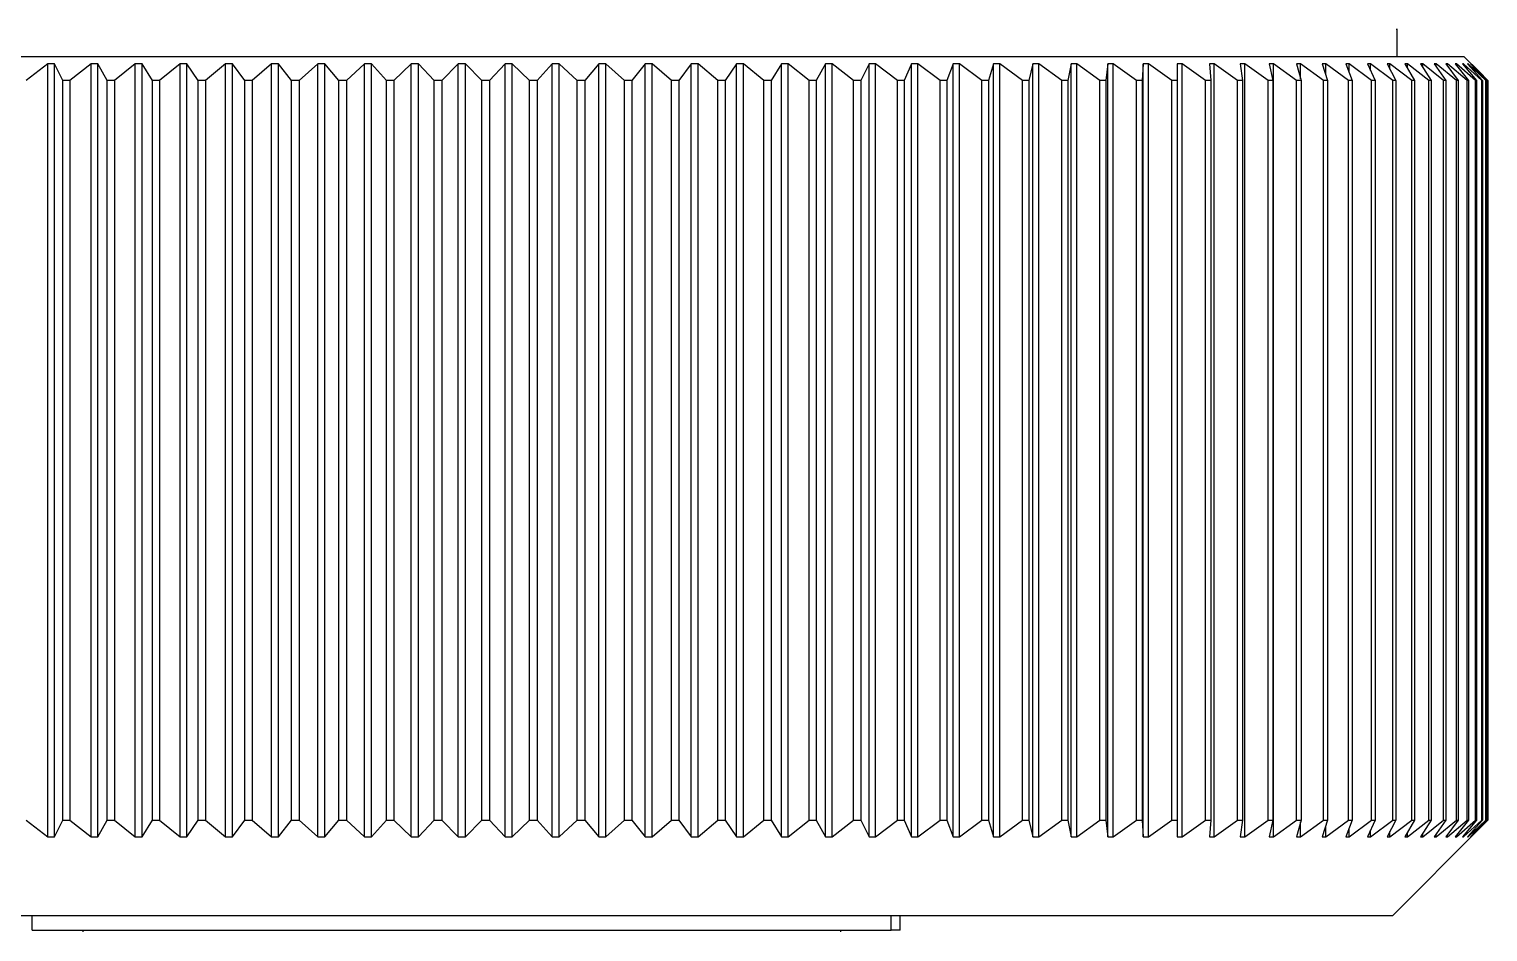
# Model space of a CAD drawing. Header units: millimetres. Extents: x 9.1 to 20.5, y 2.2 to 17.5.
# Drawn here: x 10.297 to 11.825, y 2.239 to 3.184 of the extents above; entities that cross this region are included whole.
import ezdxf

# ---------------------------------------------------------------- set-up
doc = ezdxf.new("R2010")
doc.units = ezdxf.units.MM

msp = doc.modelspace()

# ---------------------------------------------------------------- linework, layer by layer
at = {"color": 7, "linetype": 'Continuous', "lineweight": 25}
for p, q in [((11.7289, 3.1844), (11.7304, 3.1844)), ((11.7299, 3.1557), (11.7299, 3.1844)), ((9.6999, 3.1557), (10.7499, 3.1557)), ((10.3164, 3.1482), (10.2935, 3.1307)), ((10.3232, 3.1482), (10.3164, 3.1482)), ((10.3164, 2.3382), (10.3164, 3.1482)), ((10.332, 3.1307), (10.3232, 3.1482)), ((10.3232, 2.3382), (10.3232, 3.1482)), ((10.3617, 3.1482), (10.3393, 3.1307)), ((10.3687, 3.1482), (10.3617, 3.1482)), ((10.3617, 2.3382), (10.3617, 3.1482)), ((10.3785, 3.1307), (10.3687, 3.1482)), ((10.3687, 2.3382), (10.3687, 3.1482)), ((10.4079, 3.1482), (10.386, 3.1307)), ((10.415, 3.1482), (10.4079, 3.1482)), ((10.4079, 2.3382), (10.4079, 3.1482)), ((10.4259, 3.1307), (10.415, 3.1482)), ((10.415, 2.3382), (10.415, 3.1482)), ((10.4548, 3.1482), (10.4334, 3.1307)), ((10.462, 3.1482), (10.4548, 3.1482)), ((10.4548, 2.3382), (10.4548, 3.1482)), ((10.4739, 3.1307), (10.462, 3.1482)), ((10.462, 2.3382), (10.462, 3.1482)), ((10.5024, 3.1482), (10.4816, 3.1307)), ((10.5097, 3.1482), (10.5024, 3.1482)), ((10.5024, 2.3382), (10.5024, 3.1482)), ((10.5225, 3.1307), (10.5097, 3.1482)), ((10.5097, 2.3382), (10.5097, 3.1482)), ((10.5505, 3.1482), (10.5303, 3.1307)), ((10.5579, 3.1482), (10.5505, 3.1482)), ((10.5505, 2.3382), (10.5505, 3.1482)), ((10.5717, 3.1307), (10.5579, 3.1482)), ((10.5579, 2.3382), (10.5579, 3.1482)), ((10.599, 3.1482), (10.5795, 3.1307)), ((10.6065, 3.1482), (10.599, 3.1482)), ((10.599, 2.3382), (10.599, 3.1482)), ((10.6212, 3.1307), (10.6065, 3.1482)), ((10.6065, 2.3382), (10.6065, 3.1482)), ((10.6479, 3.1482), (10.6291, 3.1307)), ((10.6554, 3.1482), (10.6479, 3.1482)), ((10.6479, 2.3382), (10.6479, 3.1482)), ((10.671, 3.1307), (10.6554, 3.1482)), ((10.6554, 2.3382), (10.6554, 3.1482)), ((10.697, 3.1482), (10.6789, 3.1307)), ((10.7045, 3.1482), (10.697, 3.1482)), ((10.697, 2.3382), (10.697, 3.1482)), ((10.7209, 3.1307), (10.7045, 3.1482)), ((10.7045, 2.3382), (10.7045, 3.1482)), ((10.7462, 3.1482), (10.7289, 3.1307)), ((10.7462, 2.3382), (10.7462, 3.1482)), ((10.7499, 3.1557), (11.7999, 3.1557)), ((10.7537, 2.3382), (10.7537, 3.1482)), ((10.771, 3.1307), (10.7537, 3.1482)), ((10.7954, 3.1482), (10.7789, 3.1307)), ((10.8029, 3.1482), (10.7954, 3.1482)), ((10.7954, 2.3382), (10.7954, 3.1482)), ((10.821, 3.1307), (10.8029, 3.1482)), ((10.8029, 2.3382), (10.8029, 3.1482)), ((10.8445, 3.1482), (10.8289, 3.1307)), ((10.852, 3.1482), (10.8445, 3.1482)), ((10.8445, 2.3382), (10.8445, 3.1482)), ((10.8708, 3.1307), (10.852, 3.1482)), ((10.852, 2.3382), (10.852, 3.1482)), ((10.8934, 3.1482), (10.8787, 3.1307)), ((10.9008, 3.1482), (10.8934, 3.1482)), ((10.8934, 2.3382), (10.8934, 3.1482)), ((10.9203, 3.1307), (10.9008, 3.1482)), ((10.9008, 2.3382), (10.9008, 3.1482)), ((10.942, 3.1482), (10.9282, 3.1307)), ((10.9493, 3.1482), (10.942, 3.1482)), ((10.942, 2.3382), (10.942, 3.1482)), ((10.9695, 3.1307), (10.9493, 3.1482)), ((10.9493, 2.3382), (10.9493, 3.1482)), ((10.9902, 3.1482), (10.9773, 3.1307)), ((10.9975, 3.1482), (10.9902, 3.1482)), ((10.9902, 2.3382), (10.9902, 3.1482)), ((11.0183, 3.1307), (10.9975, 3.1482)), ((10.9975, 2.3382), (10.9975, 3.1482)), ((11.0378, 3.1482), (11.026, 3.1307)), ((11.045, 3.1482), (11.0378, 3.1482)), ((11.0378, 2.3382), (11.0378, 3.1482)), ((11.0664, 3.1307), (11.045, 3.1482)), ((11.045, 2.3382), (11.045, 3.1482)), ((11.0848, 3.1482), (11.074, 3.1307)), ((11.0919, 3.1482), (11.0848, 3.1482)), ((11.0848, 2.3382), (11.0848, 3.1482)), ((11.1139, 3.1307), (11.0919, 3.1482)), ((11.0919, 2.3382), (11.0919, 3.1482)), ((11.1311, 3.1482), (11.1213, 3.1307)), ((11.1381, 3.1482), (11.1311, 3.1482)), ((11.1311, 2.3382), (11.1311, 3.1482)), ((11.1605, 3.1307), (11.1381, 3.1482)), ((11.1381, 2.3382), (11.1381, 3.1482)), ((11.1766, 3.1482), (11.1679, 3.1307)), ((11.1835, 3.1482), (11.1766, 3.1482)), ((11.1766, 2.3382), (11.1766, 3.1482)), ((11.2063, 3.1307), (11.1835, 3.1482)), ((11.1835, 2.3382), (11.1835, 3.1482)), ((11.2212, 3.1482), (11.2135, 3.1307)), ((11.2279, 3.1482), (11.2212, 3.1482)), ((11.2212, 2.3382), (11.2212, 3.1482)), ((11.2511, 3.1307), (11.2279, 3.1482)), ((11.2279, 2.3382), (11.2279, 3.1482)), ((11.2647, 3.1482), (11.2581, 3.1307)), ((11.2713, 3.1482), (11.2647, 3.1482)), ((11.2647, 2.3382), (11.2647, 3.1482)), ((11.2948, 3.1307), (11.2713, 3.1482)), ((11.2713, 2.3382), (11.2713, 3.1482)), ((11.3071, 3.1482), (11.3016, 3.1307)), ((11.3135, 3.1482), (11.3071, 3.1482)), ((11.3071, 2.3382), (11.3071, 3.1482)), ((11.3373, 3.1307), (11.3135, 3.1482)), ((11.3135, 2.3382), (11.3135, 3.1482)), ((11.3483, 3.1482), (11.344, 3.1307)), ((11.3545, 3.1482), (11.3483, 3.1482)), ((11.3483, 2.3382), (11.3483, 3.1482)), ((11.3786, 3.1307), (11.3545, 3.1482)), ((11.3545, 2.3382), (11.3545, 3.1482)), ((11.3883, 3.1482), (11.385, 3.1307)), ((11.3942, 3.1482), (11.3883, 3.1482)), ((11.3883, 2.3382), (11.3883, 3.1482)), ((11.4185, 3.1307), (11.3942, 3.1482)), ((11.3942, 2.3382), (11.3942, 3.1482)), ((11.4268, 3.1482), (11.4247, 3.1307)), ((11.4325, 3.1482), (11.4268, 3.1482)), ((11.4268, 2.3382), (11.4268, 3.1482)), ((11.4569, 3.1307), (11.4325, 3.1482)), ((11.4325, 2.3382), (11.4325, 3.1482)), ((11.4639, 3.1482), (11.4629, 3.1307)), ((11.4694, 3.1482), (11.4639, 3.1482)), ((11.4639, 2.3382), (11.4639, 3.1482)), ((11.4938, 3.1307), (11.4694, 3.1482)), ((11.4694, 2.3382), (11.4694, 3.1482)), ((11.5047, 3.1482), (11.4994, 3.1482)), ((11.4994, 3.1482), (11.4995, 3.1307)), ((11.5291, 3.1307), (11.5047, 3.1482)), ((11.5047, 2.3382), (11.5047, 3.1482)), ((11.5383, 3.1482), (11.5333, 3.1482)), ((11.5333, 3.1482), (11.5346, 3.1307)), ((11.5627, 3.1307), (11.5383, 3.1482)), ((11.5383, 2.3382), (11.5383, 3.1482)), ((11.5702, 3.1482), (11.5655, 3.1482)), ((11.5655, 3.1482), (11.5679, 3.1307)), ((11.5946, 3.1307), (11.5702, 3.1482)), ((11.5702, 2.3382), (11.5702, 3.1482)), ((11.6004, 3.1482), (11.5959, 3.1482)), ((11.5959, 3.1482), (11.5995, 3.1307)), ((11.6246, 3.1307), (11.6004, 3.1482)), ((11.6004, 2.3382), (11.6004, 3.1482)), ((11.6287, 3.1482), (11.6245, 3.1482)), ((11.6245, 3.1482), (11.6292, 3.1307)), ((11.6527, 3.1307), (11.6287, 3.1482)), ((11.6287, 3.1325), (11.6287, 3.1482)), ((11.6551, 3.1482), (11.6512, 3.1482)), ((11.6512, 3.1482), (11.657, 3.1307)), ((11.6789, 3.1307), (11.6551, 3.1482)), ((11.6551, 3.1364), (11.6551, 3.1482)), ((11.6796, 3.1482), (11.676, 3.1482)), ((11.676, 3.1482), (11.6829, 3.1307)), ((11.7031, 3.1307), (11.6796, 3.1482)), ((11.6796, 3.1391), (11.6796, 3.1482)), ((11.702, 3.1482), (11.6988, 3.1482)), ((11.6988, 3.1482), (11.7067, 3.1307)), ((11.7252, 3.1307), (11.702, 3.1482)), ((11.702, 3.141), (11.702, 3.1482)), ((11.7224, 3.1482), (11.7195, 3.1482)), ((11.7195, 3.1482), (11.7285, 3.1307)), ((11.7452, 3.1307), (11.7224, 3.1482)), ((11.7224, 3.1425), (11.7224, 3.1482)), ((11.7407, 3.1482), (11.7381, 3.1482)), ((11.7381, 3.1482), (11.7481, 3.1307)), ((11.763, 3.1307), (11.7407, 3.1482)), ((11.7407, 3.1436), (11.7407, 3.1482)), ((11.7568, 3.1482), (11.7545, 3.1482)), ((11.7545, 3.1482), (11.7656, 3.1307)), ((11.7786, 3.1307), (11.7568, 3.1482)), ((11.7568, 3.1446), (11.7568, 3.1482)), ((11.7708, 3.1482), (11.7688, 3.1482)), ((11.7688, 3.1482), (11.7809, 3.1307)), ((11.792, 3.1307), (11.7708, 3.1482)), ((11.7708, 3.1454), (11.7708, 3.1482)), ((11.7825, 3.1482), (11.7809, 3.1482)), ((11.7809, 3.1482), (11.7939, 3.1307)), ((11.8032, 3.1307), (11.7825, 3.1482)), ((11.7825, 3.146), (11.7825, 3.1482)), ((11.792, 3.1482), (11.7907, 3.1482)), ((11.7907, 3.1482), (11.8047, 3.1307)), ((11.812, 3.1307), (11.792, 3.1482)), ((11.792, 3.1466), (11.792, 3.1482)), ((11.7993, 3.1482), (11.7983, 3.1482)), ((11.7983, 3.1482), (11.8132, 3.1307)), ((11.8186, 3.1307), (11.7993, 3.1482)), ((11.7993, 3.1471), (11.7993, 3.1482)), ((11.8162, 3.1395), (11.7999, 3.1557)), ((11.8042, 3.1482), (11.8036, 3.1482)), ((11.8036, 3.1482), (11.8194, 3.1307)), ((11.8229, 3.1307), (11.8042, 3.1482)), ((11.8042, 3.1476), (11.8042, 3.1482)), ((11.8069, 3.1482), (11.8067, 3.1482)), ((11.8067, 3.1482), (11.8233, 3.1307)), ((11.8248, 3.1307), (11.8069, 3.1482)), ((11.8069, 3.148), (11.8069, 3.1482)), ((11.8162, 3.1395), (11.8249, 3.1307)), ((10.3393, 3.1307), (10.332, 3.1307)), ((10.332, 2.3557), (10.332, 3.1307)), ((10.3393, 3.1307), (10.3393, 2.3557)), ((10.386, 3.1307), (10.3785, 3.1307)), ((10.3785, 2.3557), (10.3785, 3.1307)), ((10.386, 3.1307), (10.386, 2.3557)), ((10.4334, 3.1307), (10.4259, 3.1307)), ((10.4259, 2.3557), (10.4259, 3.1307)), ((10.4334, 3.1307), (10.4334, 2.3557)), ((10.4816, 3.1307), (10.4739, 3.1307)), ((10.4739, 2.3557), (10.4739, 3.1307)), ((10.4816, 3.1307), (10.4816, 2.3557)), ((10.5303, 3.1307), (10.5225, 3.1307)), ((10.5225, 2.3557), (10.5225, 3.1307)), ((10.5303, 3.1307), (10.5303, 2.3557)), ((10.5795, 3.1307), (10.5717, 3.1307)), ((10.5717, 2.3557), (10.5717, 3.1307)), ((10.5795, 3.1307), (10.5795, 2.3557)), ((10.6291, 3.1307), (10.6212, 3.1307)), ((10.6212, 2.3557), (10.6212, 3.1307)), ((10.6291, 3.1307), (10.6291, 2.3557)), ((10.6789, 3.1307), (10.671, 3.1307)), ((10.671, 2.3557), (10.671, 3.1307)), ((10.6789, 3.1307), (10.6789, 2.3557)), ((10.7289, 3.1307), (10.7209, 3.1307)), ((10.7209, 2.3557), (10.7209, 3.1307)), ((10.7289, 3.1307), (10.7289, 2.3557)), ((10.771, 2.3557), (10.771, 3.1307)), ((10.7789, 3.1307), (10.771, 3.1307)), ((10.7789, 3.1307), (10.7789, 2.3557)), ((10.8289, 3.1307), (10.821, 3.1307)), ((10.821, 2.3557), (10.821, 3.1307)), ((10.8289, 3.1307), (10.8289, 2.3557)), ((10.8787, 3.1307), (10.8708, 3.1307)), ((10.8708, 2.3557), (10.8708, 3.1307)), ((10.8787, 3.1307), (10.8787, 2.3557)), ((10.9282, 3.1307), (10.9203, 3.1307)), ((10.9203, 2.3557), (10.9203, 3.1307)), ((10.9282, 3.1307), (10.9282, 2.3557)), ((10.9773, 3.1307), (10.9695, 3.1307)), ((10.9695, 2.3557), (10.9695, 3.1307)), ((10.9773, 3.1307), (10.9773, 2.3557)), ((11.026, 3.1307), (11.0183, 3.1307)), ((11.0183, 2.3557), (11.0183, 3.1307)), ((11.026, 3.1307), (11.026, 2.3557)), ((11.074, 3.1307), (11.0664, 3.1307)), ((11.0664, 2.3557), (11.0664, 3.1307)), ((11.074, 3.1307), (11.074, 2.3557)), ((11.1213, 3.1307), (11.1139, 3.1307)), ((11.1139, 2.3557), (11.1139, 3.1307)), ((11.1213, 3.1307), (11.1213, 2.3557)), ((11.1679, 3.1307), (11.1605, 3.1307)), ((11.1605, 2.3557), (11.1605, 3.1307)), ((11.1679, 3.1307), (11.1679, 2.3557)), ((11.2135, 3.1307), (11.2063, 3.1307)), ((11.2063, 2.3557), (11.2063, 3.1307)), ((11.2135, 3.1307), (11.2135, 2.3557)), ((11.2581, 3.1307), (11.2511, 3.1307)), ((11.2511, 2.3557), (11.2511, 3.1307)), ((11.2581, 3.1307), (11.2581, 2.3557)), ((11.3016, 3.1307), (11.2948, 3.1307)), ((11.2948, 2.3557), (11.2948, 3.1307)), ((11.3016, 3.1307), (11.3016, 2.3557)), ((11.344, 3.1307), (11.3373, 3.1307)), ((11.3373, 2.3557), (11.3373, 3.1307)), ((11.344, 3.1307), (11.344, 2.3557)), ((11.385, 3.1307), (11.3786, 3.1307)), ((11.3786, 2.3557), (11.3786, 3.1307)), ((11.385, 3.1307), (11.385, 2.3557)), ((11.4247, 3.1307), (11.4185, 3.1307)), ((11.4185, 2.3557), (11.4185, 3.1307)), ((11.4247, 3.1307), (11.4247, 2.3557)), ((11.4629, 3.1307), (11.4569, 3.1307)), ((11.4569, 2.3557), (11.4569, 3.1307)), ((11.4629, 3.1307), (11.4629, 2.3557)), ((11.4995, 3.1307), (11.4938, 3.1307)), ((11.4938, 2.3557), (11.4938, 3.1307)), ((11.4995, 3.1307), (11.4995, 2.3557)), ((11.5346, 3.1307), (11.5291, 3.1307)), ((11.5291, 2.3557), (11.5291, 3.1307)), ((11.5346, 3.1307), (11.5346, 2.3557)), ((11.5679, 3.1307), (11.5627, 3.1307)), ((11.5627, 2.3557), (11.5627, 3.1307)), ((11.5679, 3.1307), (11.5679, 2.3557)), ((11.5995, 3.1307), (11.5946, 3.1307)), ((11.5946, 2.3557), (11.5946, 3.1307)), ((11.5995, 3.1307), (11.5995, 2.3557)), ((11.6292, 3.1307), (11.6246, 3.1307)), ((11.6246, 2.3557), (11.6246, 3.1307)), ((11.6292, 3.1307), (11.6292, 2.3557)), ((11.657, 3.1307), (11.6527, 3.1307)), ((11.6527, 2.3557), (11.6527, 3.1307)), ((11.657, 3.1307), (11.657, 2.3557)), ((11.6829, 3.1307), (11.6789, 3.1307)), ((11.6789, 2.3557), (11.6789, 3.1307)), ((11.6829, 3.1307), (11.6829, 2.3557)), ((11.7067, 3.1307), (11.7031, 3.1307)), ((11.7031, 2.3557), (11.7031, 3.1307)), ((11.7067, 3.1307), (11.7067, 2.3557)), ((11.7285, 3.1307), (11.7252, 3.1307)), ((11.7252, 2.3557), (11.7252, 3.1307)), ((11.7285, 3.1307), (11.7285, 2.3557)), ((11.7481, 3.1307), (11.7452, 3.1307)), ((11.7452, 2.3557), (11.7452, 3.1307)), ((11.7481, 3.1307), (11.7481, 2.3557)), ((11.7656, 3.1307), (11.763, 3.1307)), ((11.763, 2.3557), (11.763, 3.1307)), ((11.7656, 3.1307), (11.7656, 2.3557)), ((11.7809, 3.1307), (11.7786, 3.1307)), ((11.7786, 2.3557), (11.7786, 3.1307)), ((11.7809, 3.1307), (11.7809, 2.3557)), ((11.7939, 3.1307), (11.792, 3.1307)), ((11.792, 2.3557), (11.792, 3.1307)), ((11.7939, 3.1307), (11.7939, 2.3557)), ((11.8047, 3.1307), (11.8032, 3.1307)), ((11.8032, 2.3557), (11.8032, 3.1307)), ((11.8047, 3.1307), (11.8047, 2.3557)), ((11.8132, 3.1307), (11.812, 3.1307)), ((11.812, 2.3557), (11.812, 3.1307)), ((11.8132, 3.1307), (11.8132, 2.3557)), ((11.8194, 3.1307), (11.8186, 3.1307)), ((11.8186, 2.3557), (11.8186, 3.1307)), ((11.8194, 3.1307), (11.8194, 2.3557)), ((11.8233, 3.1307), (11.8229, 3.1307)), ((11.8229, 2.3557), (11.8229, 3.1307)), ((11.8233, 3.1307), (11.8233, 2.3557)), ((11.8249, 3.1307), (11.8248, 3.1307)), ((11.8248, 2.3557), (11.8248, 3.1307)), ((11.8249, 3.1307), (11.8249, 2.3557)), ((10.2935, 2.3557), (10.3164, 2.3382)), ((10.3232, 2.3382), (10.332, 2.3557)), ((10.332, 2.3557), (10.3393, 2.3557)), ((10.3393, 2.3557), (10.3617, 2.3382)), ((10.3687, 2.3382), (10.3785, 2.3557)), ((10.3785, 2.3557), (10.386, 2.3557)), ((10.386, 2.3557), (10.4079, 2.3382)), ((10.415, 2.3382), (10.4259, 2.3557)), ((10.4259, 2.3557), (10.4334, 2.3557)), ((10.4334, 2.3557), (10.4548, 2.3382)), ((10.462, 2.3382), (10.4739, 2.3557)), ((10.4739, 2.3557), (10.4816, 2.3557)), ((10.4816, 2.3557), (10.5024, 2.3382)), ((10.5097, 2.3382), (10.5225, 2.3557)), ((10.5225, 2.3557), (10.5303, 2.3557)), ((10.5303, 2.3557), (10.5505, 2.3382)), ((10.5579, 2.3382), (10.5717, 2.3557)), ((10.5717, 2.3557), (10.5795, 2.3557)), ((10.5795, 2.3557), (10.599, 2.3382)), ((10.6065, 2.3382), (10.6212, 2.3557)), ((10.6212, 2.3557), (10.6291, 2.3557)), ((10.6291, 2.3557), (10.6479, 2.3382)), ((10.6554, 2.3382), (10.671, 2.3557)), ((10.671, 2.3557), (10.6789, 2.3557)), ((10.6789, 2.3557), (10.697, 2.3382)), ((10.7045, 2.3382), (10.7209, 2.3557)), ((10.7209, 2.3557), (10.7289, 2.3557)), ((10.7289, 2.3557), (10.7462, 2.3382)), ((10.7537, 2.3382), (10.771, 2.3557)), ((10.771, 2.3557), (10.7789, 2.3557)), ((10.7789, 2.3557), (10.7954, 2.3382)), ((10.8029, 2.3382), (10.821, 2.3557)), ((10.821, 2.3557), (10.8289, 2.3557)), ((10.8289, 2.3557), (10.8445, 2.3382)), ((10.852, 2.3382), (10.8708, 2.3557)), ((10.8708, 2.3557), (10.8787, 2.3557)), ((10.8787, 2.3557), (10.8934, 2.3382)), ((10.9008, 2.3382), (10.9203, 2.3557)), ((10.9203, 2.3557), (10.9282, 2.3557)), ((10.9282, 2.3557), (10.942, 2.3382)), ((10.9493, 2.3382), (10.9695, 2.3557)), ((10.9695, 2.3557), (10.9773, 2.3557)), ((10.9773, 2.3557), (10.9902, 2.3382)), ((10.9975, 2.3382), (11.0183, 2.3557)), ((11.0183, 2.3557), (11.026, 2.3557)), ((11.026, 2.3557), (11.0378, 2.3382)), ((11.045, 2.3382), (11.0664, 2.3557)), ((11.0664, 2.3557), (11.074, 2.3557)), ((11.074, 2.3557), (11.0848, 2.3382)), ((11.0919, 2.3382), (11.1139, 2.3557)), ((11.1139, 2.3557), (11.1213, 2.3557)), ((11.1213, 2.3557), (11.1311, 2.3382)), ((11.1381, 2.3382), (11.1605, 2.3557)), ((11.1605, 2.3557), (11.1679, 2.3557)), ((11.1679, 2.3557), (11.1766, 2.3382)), ((11.1835, 2.3382), (11.2063, 2.3557)), ((11.2063, 2.3557), (11.2135, 2.3557)), ((11.2135, 2.3557), (11.2212, 2.3382)), ((11.2279, 2.3382), (11.2511, 2.3557)), ((11.2511, 2.3557), (11.2581, 2.3557)), ((11.2581, 2.3557), (11.2647, 2.3382)), ((11.2713, 2.3382), (11.2948, 2.3557)), ((11.2948, 2.3557), (11.3016, 2.3557)), ((11.3016, 2.3557), (11.3071, 2.3382)), ((11.3135, 2.3382), (11.3373, 2.3557)), ((11.3373, 2.3557), (11.344, 2.3557)), ((11.344, 2.3557), (11.3483, 2.3382)), ((11.3545, 2.3382), (11.3786, 2.3557)), ((11.3786, 2.3557), (11.385, 2.3557)), ((11.385, 2.3557), (11.3883, 2.3382)), ((11.3942, 2.3382), (11.4185, 2.3557)), ((11.4185, 2.3557), (11.4247, 2.3557)), ((11.4247, 2.3557), (11.4268, 2.3382)), ((11.4325, 2.3382), (11.4569, 2.3557)), ((11.4569, 2.3557), (11.4629, 2.3557)), ((11.4629, 2.3557), (11.4639, 2.3382)), ((11.4694, 2.3382), (11.4938, 2.3557)), ((11.4938, 2.3557), (11.4995, 2.3557)), ((11.4995, 2.3557), (11.4994, 2.3382)), ((11.5047, 2.3382), (11.5291, 2.3557)), ((11.5291, 2.3557), (11.5346, 2.3557)), ((11.5346, 2.3557), (11.5333, 2.3382)), ((11.5383, 2.3382), (11.5627, 2.3557)), ((11.5627, 2.3557), (11.5679, 2.3557)), ((11.5679, 2.3557), (11.5655, 2.3382)), ((11.5702, 2.3382), (11.5946, 2.3557)), ((11.5946, 2.3557), (11.5995, 2.3557)), ((11.5995, 2.3557), (11.5959, 2.3382)), ((11.6004, 2.3382), (11.6246, 2.3557)), ((11.6292, 2.3557), (11.6245, 2.3382)), ((11.6246, 2.3557), (11.6292, 2.3557)), ((11.6287, 2.3382), (11.6527, 2.3557)), ((11.6287, 2.3382), (11.6287, 2.354)), ((11.657, 2.3557), (11.6512, 2.3382)), ((11.6527, 2.3557), (11.657, 2.3557)), ((11.6551, 2.3382), (11.6789, 2.3557)), ((11.6829, 2.3557), (11.676, 2.3382)), ((11.6789, 2.3557), (11.6829, 2.3557)), ((11.6796, 2.3382), (11.7031, 2.3557)), ((11.7067, 2.3557), (11.6988, 2.3382)), ((11.702, 2.3382), (11.7252, 2.3557)), ((11.7031, 2.3557), (11.7067, 2.3557)), ((11.7285, 2.3557), (11.7195, 2.3382)), ((11.7224, 2.3382), (11.7452, 2.3557)), ((11.7252, 2.3557), (11.7285, 2.3557)), ((11.7481, 2.3557), (11.7381, 2.3382)), ((11.7407, 2.3382), (11.763, 2.3557)), ((11.7452, 2.3557), (11.7481, 2.3557)), ((11.7656, 2.3557), (11.7545, 2.3382)), ((11.7568, 2.3382), (11.7786, 2.3557)), ((11.763, 2.3557), (11.7656, 2.3557)), ((11.7809, 2.3557), (11.7688, 2.3382)), ((11.7708, 2.3382), (11.792, 2.3557)), ((11.7786, 2.3557), (11.7809, 2.3557)), ((11.7939, 2.3557), (11.7809, 2.3382)), ((11.7825, 2.3382), (11.8032, 2.3557)), ((11.8047, 2.3557), (11.7907, 2.3382)), ((11.792, 2.3557), (11.7939, 2.3557)), ((11.792, 2.3382), (11.812, 2.3557)), ((11.8132, 2.3557), (11.7983, 2.3382)), ((11.7993, 2.3382), (11.8186, 2.3557)), ((11.8032, 2.3557), (11.8047, 2.3557)), ((11.8194, 2.3557), (11.8036, 2.3382)), ((11.8042, 2.3382), (11.8229, 2.3557)), ((11.8233, 2.3557), (11.8067, 2.3382)), ((11.8069, 2.3382), (11.8248, 2.3557)), ((11.812, 2.3557), (11.8132, 2.3557)), ((11.8249, 2.3557), (11.8162, 2.347)), ((11.8186, 2.3557), (11.8194, 2.3557)), ((11.8229, 2.3557), (11.8233, 2.3557)), ((11.8248, 2.3557), (11.8249, 2.3557)), ((10.3164, 2.3382), (10.3232, 2.3382)), ((10.3617, 2.3382), (10.3687, 2.3382)), ((10.4079, 2.3382), (10.415, 2.3382)), ((10.4548, 2.3382), (10.462, 2.3382)), ((10.5024, 2.3382), (10.5097, 2.3382)), ((10.5505, 2.3382), (10.5579, 2.3382)), ((10.599, 2.3382), (10.6065, 2.3382)), ((10.6479, 2.3382), (10.6554, 2.3382)), ((10.697, 2.3382), (10.7045, 2.3382)), ((10.7954, 2.3382), (10.8029, 2.3382)), ((10.8445, 2.3382), (10.852, 2.3382)), ((10.8934, 2.3382), (10.9008, 2.3382)), ((10.942, 2.3382), (10.9493, 2.3382)), ((10.9902, 2.3382), (10.9975, 2.3382)), ((11.0378, 2.3382), (11.045, 2.3382)), ((11.0848, 2.3382), (11.0919, 2.3382)), ((11.1311, 2.3382), (11.1381, 2.3382)), ((11.1766, 2.3382), (11.1835, 2.3382)), ((11.2212, 2.3382), (11.2279, 2.3382)), ((11.2647, 2.3382), (11.2713, 2.3382)), ((11.3071, 2.3382), (11.3135, 2.3382)), ((11.3483, 2.3382), (11.3545, 2.3382)), ((11.3883, 2.3382), (11.3942, 2.3382)), ((11.4268, 2.3382), (11.4325, 2.3382)), ((11.4639, 2.3382), (11.4694, 2.3382)), ((11.4994, 2.3382), (11.5047, 2.3382)), ((11.5333, 2.3382), (11.5383, 2.3382)), ((11.5655, 2.3382), (11.5702, 2.3382)), ((11.5959, 2.3382), (11.6004, 2.3382)), ((11.6245, 2.3382), (11.6287, 2.3382)), ((11.6512, 2.3382), (11.6551, 2.3382)), ((11.6551, 2.3382), (11.6551, 2.35)), ((11.676, 2.3382), (11.6796, 2.3382)), ((11.6796, 2.3382), (11.6796, 2.3474)), ((11.6988, 2.3382), (11.702, 2.3382)), ((11.702, 2.3382), (11.702, 2.3455)), ((11.7195, 2.3382), (11.7224, 2.3382)), ((11.7224, 2.3382), (11.7224, 2.344)), ((11.7249, 2.2557), (11.8162, 2.347)), ((11.7381, 2.3382), (11.7407, 2.3382)), ((11.7407, 2.3382), (11.7407, 2.3428)), ((11.7545, 2.3382), (11.7568, 2.3382)), ((11.7568, 2.3382), (11.7568, 2.3419)), ((11.7688, 2.3382), (11.7708, 2.3382)), ((11.7708, 2.3382), (11.7708, 2.3411)), ((11.7809, 2.3382), (11.7825, 2.3382)), ((11.7825, 2.3382), (11.7825, 2.3404)), ((11.7907, 2.3382), (11.792, 2.3382)), ((11.792, 2.3382), (11.792, 2.3399)), ((11.7983, 2.3382), (11.7993, 2.3382)), ((11.7993, 2.3382), (11.7993, 2.3394)), ((11.8036, 2.3382), (11.8042, 2.3382)), ((11.8042, 2.3382), (11.8042, 2.3389)), ((11.8067, 2.3382), (11.8069, 2.3382)), ((11.8069, 2.3382), (11.8069, 2.3385)), ((11.7249, 2.2557), (9.7749, 2.2557)), ((10.2999, 2.2407), (10.2999, 2.2557)), ((11.1999, 2.2407), (11.1999, 2.2557)), ((11.2094, 2.2407), (11.2094, 2.2557)), ((10.2999, 2.2407), (11.1999, 2.2407)), ((10.3529, 2.2407), (10.3529, 2.2389)), ((11.147, 2.2389), (11.147, 2.2407)), ((11.2094, 2.2407), (11.1999, 2.2407))]:
    msp.add_line(p, q, dxfattribs=at)
at = {"color": 7, "linetype": 'Continuous', "lineweight": 25, "flags": 128}
for points in [[(10.7537, 3.1482), (10.7499, 3.1482), (10.7462, 3.1482)], [(10.7462, 2.3382), (10.7499, 2.3382), (10.7537, 2.3382)]]:
    msp.add_lwpolyline(points, dxfattribs=at)

doc.saveas('drawing.dxf')
